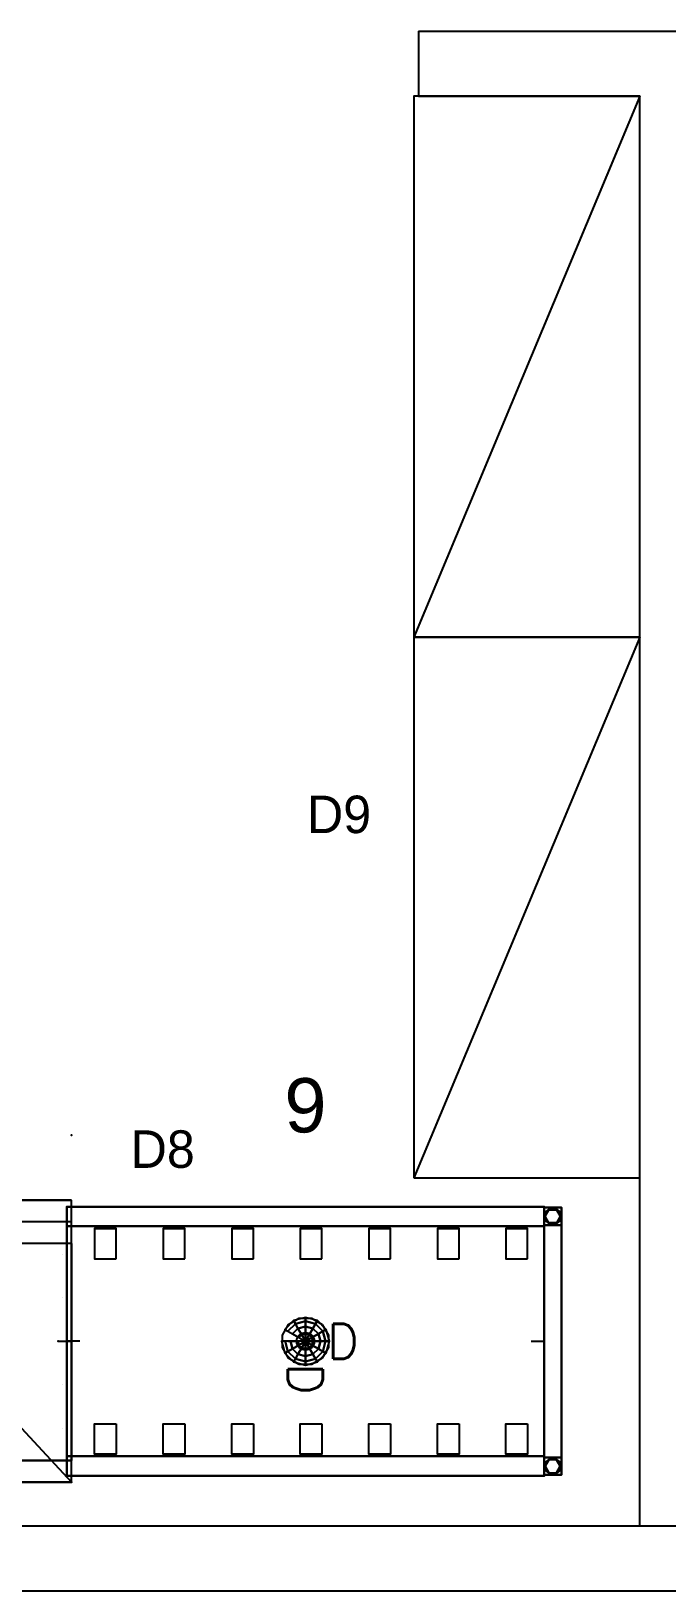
# Model space of a CAD drawing. Header units: millimetres. Extents: x 38967 to 51721, y 49836 to 53207.
# Drawn here: x 41259.1 to 41405.6, y 52326.2 to 52685.6 of the extents above; entities that cross this region are included whole.
import ezdxf
from ezdxf.enums import TextEntityAlignment as Align

# ---------------------------------------------------------------- set-up
doc = ezdxf.new("R2010")
doc.units = ezdxf.units.MM
doc.header["$LTSCALE"] = 5
doc.linetypes.add('TRATTEGGIATA', pattern=[0.75, 0.5, -0.25])
for name, color, linetype in [('200-EquipBlack-3d', 250, 'Continuous'), ('200-EquipBorder-2d', 9, 'Continuous'), ('200-EquipID-2d', 7, 'Continuous'), ('200-EquipInternal-2d', 252, 'Continuous'), ('200-EquipRemBorder-3d', 7, 'Continuous'), ('200-EquipSteel-3d', 9, 'Continuous'), ('250-Cwater-2d', 160, 'Continuous'), ('250-Drain-2D', 140, 'Continuous'), ('250-ele-2d', 20, 'Continuous'), ('250-Hwater-2d', 200, 'Continuous')]:
    doc.layers.add(name, color=color, linetype=linetype)
doc.layers.add('200-InsPoint-3D', color=3, linetype='Continuous', plot=False)
doc.styles.add('Arial', font='arial.ttf')
doc.styles.add('ROMANS', font='micross.ttf')
doc.styles.add('SIMPLEX', font='simplex')
doc.styles.add('TAKSİM', font='GOTHIC.TTF', dxfattribs={"height": 20})

# ---------------------------------------------------------------- blocks, each defined once
blk = doc.blocks.new('DCON')
at = {"layer": '250-Drain-2D'}
for p, q in [((0, 40.6), (0, 20.3)), ((-40.6, 0), (-20.3, 0)), ((20.3, 0), (40.6, 0)), ((0, -20.3), (0, -40.6))]:
    blk.add_line(p, q, dxfattribs=at)
for radius in [20.3, 1]:
    blk.add_circle((0, 0), radius, dxfattribs=at)
blk.add_point((0, 0), dxfattribs=at)
at = {"layer": '250-Drain-2D', "style": 'SIMPLEX', "flags": 8}
blk.add_attdef('D', (50, -40.6), '', height=81, dxfattribs=at)
blk = doc.blocks.new('ECON')
at = {"layer": '250-ele-2d'}
for p, q in [((0, 40.6), (0, 20.3)), ((-40.6, 0), (-20.3, 0)), ((20.3, 0), (40.6, 0)), ((0, -20.3), (0, -40.6))]:
    blk.add_line(p, q, dxfattribs=at)
for radius in [20.3, 1]:
    blk.add_circle((0, 0), radius, dxfattribs=at)
blk.add_point((0, 0), dxfattribs=at)
at = {"layer": '250-ele-2d', "style": 'SIMPLEX', "flags": 8}
blk.add_attdef('E', (50, -40.6), '', height=81, dxfattribs=at)
blk = doc.blocks.new('CCON')
at = {"layer": '250-Cwater-2d'}
for p, q in [((0, 40.6), (0, 20.3)), ((-40.6, 0), (-20.3, 0)), ((20.3, 0), (40.6, 0)), ((0, -20.3), (0, -40.6))]:
    blk.add_line(p, q, dxfattribs=at)
for radius in [20.3, 1]:
    blk.add_circle((0, 0), radius, dxfattribs=at)
blk.add_point((0, 0), dxfattribs=at)
at = {"layer": '250-Cwater-2d', "style": 'SIMPLEX', "flags": 8}
blk.add_attdef('CW', (56.5, -40.6), '', height=81, dxfattribs=at)
blk = doc.blocks.new('HCON')
at = {"layer": '250-Hwater-2d'}
for p, q in [((0, 40.6), (0, 20.3)), ((-40.6, 0), (-20.3, 0)), ((20.3, 0), (40.6, 0)), ((0, -20.3), (0, -40.6))]:
    blk.add_line(p, q, dxfattribs=at)
for radius in [20.3, 1]:
    blk.add_circle((0, 0), radius, dxfattribs=at)
blk.add_point((0, 0), dxfattribs=at)
at = {"layer": '250-Hwater-2d', "style": 'SIMPLEX', "flags": 8}
blk.add_attdef('HW', (50, -40.6), '', height=81, dxfattribs=at)
blk = doc.blocks.new('NERT10ERCB')
at = {"layer": '200-EquipBorder-2d'}
for p, q in [((5503.6, -7816.1), (4903.6, -7816.1)), ((4903.6, -7816.1), (4903.6, -8466.1)), ((7053.6, -7816.1), (5503.6, -7816.1)), ((5503.6, -7816.1), (5503.6, -8611.1)), ((7053.6, -8611.1), (7053.6, -7816.1)), ((5503.6, -8466.1), (4903.6, -8466.1)), ((5503.6, -8611.1), (7053.6, -8611.1))]:
    blk.add_line(p, q, dxfattribs=at)
at = {"layer": '200-EquipInternal-2d'}
for p, q in [((5174, -8109), (4903.6, -7816.1)), ((7053.6, -8466.1), (5503.6, -7816.1)), ((5783.6, -7964.1), (5783.6, -8247.1)), ((4933.6, -8141.1), (4903.6, -8141.1)), ((5533.6, -8141.1), (5503.6, -8141.1)), ((7053.6, -8141.1), (7023.6, -8141.1)), ((5503.6, -8466.1), (5317.8, -8264.8)), ((7053.6, -8466.1), (5503.6, -8466.1)), ((7053.6, -8544.1), (5503.6, -8544.1)), ((5603.5, -8635.1), (5603.5, -8611.1)), ((6953.6, -8611.1), (6953.6, -8635.1)), ((6913.6, -8675.1), (5643.5, -8675.1))]:
    blk.add_line(p, q, dxfattribs=at)
at = {"layer": '200-EquipInternal-2d', "linetype": 'TRATTEGGIATA'}
blk.add_line((6816.2, -8152), (6603.8, -8152), dxfattribs=at)
at = {"layer": '200-EquipInternal-2d'}
for points in [[(5567.6, -7903.6), (5533.6, -7903.6), (5533.6, -8378.6), (5567.6, -8378.6)], [(7023.6, -7903.6), (6989.6, -7903.6), (6989.6, -8378.6), (7023.6, -8378.6)], [(5683.6, -8247.1), (6083.6, -8247.1), (6083.6, -7964.1), (5683.6, -7964.1)], [(6516.1, -8152), (6603.8, -8107), (6603.8, -8197.1)]]:
    blk.add_lwpolyline(points, close=True, dxfattribs=at)
blk.add_circle((5296.6, -8140.1), 126.5, dxfattribs=at)
for centre, start, end in [((5643.5, -8635.1), 180, 270), ((6913.6, -8635.1), 270, 0)]:
    blk.add_arc(centre, 40, start, end, dxfattribs=at)
at = {"layer": '200-EquipRemBorder-3d', "extrusion": (0, -1, 0)}
for p, q in [((6690.7, -8616.1, 424.6), (6690.7, -8616.1, 534.6)), ((6710.7, -8616.1, 554.6), (6920.7, -8616.1, 554.6)), ((6920.7, -8616.1, 404.6), (6710.7, -8616.1, 404.6)), ((6940.7, -8616.1, 534.6), (6940.7, -8616.1, 424.6))]:
    blk.add_line(p, q, dxfattribs=at)
at = {"layer": '200-EquipRemBorder-3d', "extrusion": (1, 2e-16, 0), "elevation": 5658.6}
blk.add_lwpolyline([(-8616.1, 950), (-8636.1, 950), (-8646.1, 925)], dxfattribs=at)
at = {"layer": '200-EquipRemBorder-3d'}
for points in [[(4923.6, -7941.1, 810), (4923.6, -7941.1, 1200)], [(7033.6, -7941.1, 810), (7033.6, -7941.1, 1200)], [(4923.6, -8041.1, 810), (4923.6, -8041.1, 1200)], [(7033.6, -8041.1, 810), (7033.6, -8041.1, 1200)], [(4923.6, -8141.1, 810), (4923.6, -8141.1, 1200)], [(7033.6, -8141.1, 810), (7033.6, -8141.1, 1200)], [(4923.6, -8241.1, 810), (4923.6, -8241.1, 1200)], [(7033.6, -8241.1, 810), (7033.6, -8241.1, 1200)], [(4923.6, -8341.1, 810), (4923.6, -8341.1, 1200)], [(7033.6, -8341.1, 810), (7033.6, -8341.1, 1200)]]:
    blk.add_polyline3d(points, dxfattribs=at)
at = {"layer": '200-EquipRemBorder-3d', "extrusion": (0, -1, 0)}
for centre, start, end in [((6710.7, 534.6, 8616.1), 90, 180), ((6710.7, 424.6, 8616.1), 180, 270), ((6920.7, 424.6, 8616.1), 270, 0), ((6920.7, 534.6, 8616.1), 0, 90)]:
    blk.add_arc(centre, 20, start, end, dxfattribs=at)
at = {"layer": '200-EquipRemBorder-3d', "invisible_edges": 15}
for points in [[(4923.6, -7866.1, 810), (4923.6, -7866.1, 1325), (4923.6, -8416.1, 1325), (4923.6, -8416.1, 810)], [(7033.6, -7866.1, 810), (7033.6, -7866.1, 1325), (7033.6, -8416.1, 1325), (7033.6, -8416.1, 810)]]:
    blk.add_3dface(points, dxfattribs=at)
at = {"layer": '200-EquipSteel-3d'}
for p, q in [((4903.6, -7866.1, 1450), (5503.6, -7866.1, 1450)), ((4903.6, -8366.1, 1450), (4903.6, -7866.1, 1450)), ((5503.6, -7866.1, 1450), (7053.6, -7866.1, 1450)), ((5503.6, -8366.1, 1450), (5503.6, -7866.1, 1450)), ((5503.6, -8366.1, 1450), (5503.6, -7866.1, 1450)), ((7053.6, -8366.1, 1450), (7053.6, -7866.1, 1450)), ((4903.6, -8366.1, 1450), (5503.6, -8366.1, 1450)), ((5503.6, -8366.1, 1450), (7053.6, -8366.1, 1450))]:
    blk.add_line(p, q, dxfattribs=at)
for points, elevation in [([(5503.6, -7816.1), (7053.6, -7816.1), (7053.6, -8616.1), (5503.6, -8616.1)], 200), ([(5683.6, -8226.1), (6083.6, -8226.1), (6083.6, -7946.1), (5683.6, -7946.1)], 1640), ([(5257.7, -8025.2), (5192.7, -8090.2), (5192.7, -8182), (5257.7, -8247), (5349.5, -8247), (5414.5, -8182), (5414.5, -8090.2), (5349.5, -8025.2)], 1640)]:
    blk.add_lwpolyline(points, close=True, dxfattribs=dict(at, elevation=elevation))
for points in [[(5593.3, -7864.2), (5571.7, -7885.8), (5571.7, -7916.4), (5593.3, -7938.1), (5623.9, -7938.1), (5645.6, -7916.4), (5645.6, -7885.8), (5623.9, -7864.2)], [(6933.3, -7864.2), (6911.7, -7885.8), (6911.7, -7916.4), (6933.3, -7938.1), (6963.9, -7938.1), (6985.6, -7916.4), (6985.6, -7885.8), (6963.9, -7864.2)], [(5593.3, -8509.2), (5571.7, -8530.8), (5571.7, -8561.4), (5593.3, -8583.1), (5623.9, -8583.1), (5645.6, -8561.4), (5645.6, -8530.8), (5623.9, -8509.2)], [(6933.3, -8509.2), (6911.7, -8530.8), (6911.7, -8561.4), (6933.3, -8583.1), (6963.9, -8583.1), (6985.6, -8561.4), (6985.6, -8530.8), (6963.9, -8509.2)]]:
    blk.add_lwpolyline(points, close=True, dxfattribs=at)
for points in [[(4903.6, -7816.1, 750), (5503.6, -7816.1, 750), (5503.6, -7816.1, 1450), (4903.6, -7816.1, 1450)], [(4903.6, -8466.1, 1450), (5503.6, -8466.1, 1450), (5503.6, -7816.1, 1450), (4903.6, -7816.1, 1450)], [(5503.6, -7816.1, 750), (7053.6, -7816.1, 750), (7053.6, -7816.1, 1450), (5503.6, -7816.1, 1450)], [(5503.6, -8616.1, 1450), (7053.6, -8616.1, 1450), (7053.6, -7816.1, 1450), (5503.6, -7816.1, 1450)], [(4903.6, -8416.1, 810), (5503.6, -8416.1, 810), (5503.6, -7866.1, 810), (4903.6, -7866.1, 810)], [(4903.6, -8366.1, 1640), (5503.6, -8366.1, 1640), (5503.6, -7866.1, 1640), (4903.6, -7866.1, 1640)], [(5503.6, -7866.1, 810), (7053.6, -7866.1, 810), (7053.6, -7866.1, 1325), (5503.6, -7866.1, 1325)], [(5503.6, -8416.1, 810), (7053.6, -8416.1, 810), (7053.6, -7866.1, 810), (5503.6, -7866.1, 810)], [(5503.6, -8366.1, 1640), (7053.6, -8366.1, 1640), (7053.6, -7866.1, 1640), (5503.6, -7866.1, 1640)], [(5683.6, -8226.1, 1720), (6083.6, -8226.1, 1720), (6083.6, -7946.1, 1720), (5683.6, -7946.1, 1720)], [(5503.6, -8416.1, 810), (7053.6, -8416.1, 810), (7053.6, -8416.1, 1325), (5503.6, -8416.1, 1325)], [(4903.6, -8466.1, 750), (5503.6, -8466.1, 750), (5503.6, -8466.1, 1450), (4903.6, -8466.1, 1450)], [(5503.6, -8616.1, 750), (7053.6, -8616.1, 750), (7053.6, -8616.1, 1450), (5503.6, -8616.1, 1450)]]:
    blk.add_3dface(points, dxfattribs=at)
at = {"layer": '200-InsPoint-3D'}
for p in [(4903.6, -7816.1), (7053.6, -7816.1), (4903.6, -8141.1), (4933.6, -8141.1), (7023.6, -8141.1), (7053.6, -8141.1), (4903.6, -8616.1), (7053.6, -8611.1)]:
    blk.add_point(p, dxfattribs=at)
at = {"layer": '250-Cwater-2d'}
blk.add_blockref('CCON', (5781.5, -8258.7), dxfattribs=at).add_auto_attribs({'CW': 'CW'})
at = {"layer": '250-Drain-2D'}
blk.add_blockref('DCON', (5951.5, -8146.2), dxfattribs=at).add_auto_attribs({'D': 'D'})
at = {"layer": '250-ele-2d'}
blk.add_blockref('ECON', (5639, -8423.4), dxfattribs=at).add_auto_attribs({'E': 'E'})
at = {"layer": '250-Hwater-2d'}
blk.add_blockref('HCON', (5781.5, -8412.2), dxfattribs=at).add_auto_attribs({'HW': 'HW'})
at = {"layer": '200-InsPoint-3D', "flags": 9}
blk.add_attdef('DISTANG', (0, 0), '', height=1, dxfattribs=at)
blk = doc.blocks.new('HSRC11SR')
at = {"layer": '200-EquipBlack-3d', "extrusion": (-1e-16, -1, 0), "elevation": -260}
for points in [[(101.5, 876.7), (114, 855), (101.5, 833.3), (76.5, 833.3), (64, 855), (76.5, 876.7)], [(259.5, 876.7), (272, 855), (259.5, 833.3), (234.5, 833.3), (222, 855), (234.5, 876.7)], [(417.5, 876.7), (430, 855), (417.5, 833.3), (392.5, 833.3), (380, 855), (392.5, 876.7)], [(575.5, 876.7), (588, 855), (575.5, 833.3), (550.5, 833.3), (538, 855), (550.5, 876.7)], [(733.5, 876.7), (746, 855), (733.5, 833.3), (708.5, 833.3), (696, 855), (708.5, 876.7)], [(891.5, 876.7), (904, 855), (891.5, 833.3), (866.5, 833.3), (854, 855), (866.5, 876.7)], [(1049.5, 876.7), (1062, 855), (1049.5, 833.3), (1024.5, 833.3), (1012, 855), (1024.5, 876.7)]]:
    blk.add_lwpolyline(points, close=True, dxfattribs=at)
at = {"layer": '200-EquipBlack-3d', "extrusion": (1e-16, 1, 0), "elevation": -260}
for points in [[(-101.5, 876.7), (-114, 855), (-101.5, 833.3), (-76.5, 833.3), (-64, 855), (-76.5, 876.7)], [(-259.5, 876.7), (-272, 855), (-259.5, 833.3), (-234.5, 833.3), (-222, 855), (-234.5, 876.7)], [(-417.5, 876.7), (-430, 855), (-417.5, 833.3), (-392.5, 833.3), (-380, 855), (-392.5, 876.7)], [(-575.5, 876.7), (-588, 855), (-575.5, 833.3), (-550.5, 833.3), (-538, 855), (-550.5, 876.7)], [(-733.5, 876.7), (-746, 855), (-733.5, 833.3), (-708.5, 833.3), (-696, 855), (-708.5, 876.7)], [(-891.5, 876.7), (-904, 855), (-891.5, 833.3), (-866.5, 833.3), (-854, 855), (-866.5, 876.7)], [(-1049.5, 876.7), (-1062, 855), (-1049.5, 833.3), (-1024.5, 833.3), (-1012, 855), (-1024.5, 876.7)]]:
    blk.add_lwpolyline(points, close=True, dxfattribs=at)
at = {"layer": '200-EquipBlack-3d', "invisible_edges": 15}
for points in [[(64, 190, 855), (76.5, 190, 876.7), (101.5, 190, 876.7), (114, 190, 855)], [(114, 190, 855), (101.5, 190, 833.3), (76.5, 190, 833.3), (64, 190, 855)], [(222, 190, 855), (234.5, 190, 876.7), (259.5, 190, 876.7), (272, 190, 855)], [(272, 190, 855), (259.5, 190, 833.3), (234.5, 190, 833.3), (222, 190, 855)], [(380, 190, 855), (392.5, 190, 876.7), (417.5, 190, 876.7), (430, 190, 855)], [(430, 190, 855), (417.5, 190, 833.3), (392.5, 190, 833.3), (380, 190, 855)], [(538, 190, 855), (550.5, 190, 876.7), (575.5, 190, 876.7), (588, 190, 855)], [(588, 190, 855), (575.5, 190, 833.3), (550.5, 190, 833.3), (538, 190, 855)], [(696, 190, 855), (708.5, 190, 876.7), (733.5, 190, 876.7), (746, 190, 855)], [(746, 190, 855), (733.5, 190, 833.3), (708.5, 190, 833.3), (696, 190, 855)], [(854, 190, 855), (866.5, 190, 876.7), (891.5, 190, 876.7), (904, 190, 855)], [(904, 190, 855), (891.5, 190, 833.3), (866.5, 190, 833.3), (854, 190, 855)], [(1012, 190, 855), (1024.5, 190, 876.7), (1049.5, 190, 876.7), (1062, 190, 855)], [(1062, 190, 855), (1049.5, 190, 833.3), (1024.5, 190, 833.3), (1012, 190, 855)], [(114, -190, 855), (101.5, -190, 833.3), (76.5, -190, 833.3), (64, -190, 855)], [(64, -190, 855), (76.5, -190, 876.7), (101.5, -190, 876.7), (114, -190, 855)], [(272, -190, 855), (259.5, -190, 833.3), (234.5, -190, 833.3), (222, -190, 855)], [(222, -190, 855), (234.5, -190, 876.7), (259.5, -190, 876.7), (272, -190, 855)], [(430, -190, 855), (417.5, -190, 833.3), (392.5, -190, 833.3), (380, -190, 855)], [(380, -190, 855), (392.5, -190, 876.7), (417.5, -190, 876.7), (430, -190, 855)], [(588, -190, 855), (575.5, -190, 833.3), (550.5, -190, 833.3), (538, -190, 855)], [(538, -190, 855), (550.5, -190, 876.7), (575.5, -190, 876.7), (588, -190, 855)], [(746, -190, 855), (733.5, -190, 833.3), (708.5, -190, 833.3), (696, -190, 855)], [(696, -190, 855), (708.5, -190, 876.7), (733.5, -190, 876.7), (746, -190, 855)], [(904, -190, 855), (891.5, -190, 833.3), (866.5, -190, 833.3), (854, -190, 855)], [(854, -190, 855), (866.5, -190, 876.7), (891.5, -190, 876.7), (904, -190, 855)], [(1062, -190, 855), (1049.5, -190, 833.3), (1024.5, -190, 833.3), (1012, -190, 855)], [(1012, -190, 855), (1024.5, -190, 876.7), (1049.5, -190, 876.7), (1062, -190, 855)]]:
    blk.add_3dface(points, dxfattribs=at)
at = {"layer": '200-EquipBorder-2d'}
blk.add_lwpolyline([(1100, -310), (0, -310), (0, 310), (1100, 310)], close=True, dxfattribs=at)
at = {"layer": '200-EquipInternal-2d'}
for p, q in [((1100, 265), (0, 265)), ((30, 0), (0, 0)), ((1070, 0), (1100, 0)), ((1100, -265), (0, -265))]:
    blk.add_line(p, q, dxfattribs=at)
for points in [[(114, 190), (114, 260), (64, 260), (64, 190)], [(272, 190), (272, 260), (222, 260), (222, 190)], [(430, 190), (430, 260), (380, 260), (380, 190)], [(588, 190), (588, 260), (538, 260), (538, 190)], [(746, 190), (746, 260), (696, 260), (696, 190)], [(904, 190), (904, 260), (854, 260), (854, 190)], [(1062, 190), (1062, 260), (1012, 260), (1012, 190)], [(535.8, -53.2), (511.1, -38.9), (496.8, -14.2), (496.8, 14.3), (511.1, 38.9), (535.8, 53.2), (564.2, 53.2), (588.9, 38.9), (603.2, 14.3), (603.2, -14.2), (588.9, -38.9), (564.2, -53.2)], [(114, -190), (114, -260), (64, -260), (64, -190)], [(272, -190), (272, -260), (222, -260), (222, -190)], [(430, -190), (430, -260), (380, -260), (380, -190)], [(588, -190), (588, -260), (538, -260), (538, -190)], [(746, -190), (746, -260), (696, -260), (696, -190)], [(904, -190), (904, -260), (854, -260), (854, -190)], [(1062, -190), (1062, -260), (1012, -260), (1012, -190)]]:
    blk.add_lwpolyline(points, close=True, dxfattribs=at)
at = {"layer": '200-EquipSteel-3d', "elevation": 20}
for points in [[(1114.1, 269.8), (1104.5, 276.8), (1100.9, 288), (1104.5, 299.2), (1114.1, 306.2), (1125.9, 306.2), (1135.5, 299.2), (1139.1, 288), (1135.5, 276.8), (1125.9, 269.8)], [(1114.1, -269.8), (1104.5, -276.8), (1100.9, -288), (1104.5, -299.2), (1114.1, -306.2), (1125.9, -306.2), (1135.5, -299.2), (1139.1, -288), (1135.5, -276.8), (1125.9, -269.8)]]:
    blk.add_lwpolyline(points, close=True, dxfattribs=at)
at = {"layer": '200-EquipSteel-3d'}
for points in [[(1111.3, 273), (1102.7, 288), (1111.3, 303), (1128.7, 303), (1137.3, 288), (1128.7, 273)], [(1111.3, -273), (1102.7, -288), (1111.3, -303), (1128.7, -303), (1137.3, -288), (1128.7, -273)]]:
    blk.add_lwpolyline(points, close=True, dxfattribs=at)
for points in [[(0, 310, 850), (0, 310, 910), (1100, 310, 910), (1100, 310, 850)], [(1100, 310, 910), (0, 310, 910), (0, 265, 910), (1100, 265, 910)], [(0, 265, 800), (0, 265, 910), (1100, 265, 910), (1100, 265, 800)], [(0, 265, 800), (0, -265, 800), (0, -265, 830), (0, 265, 830)], [(1100, 265, 800), (1100, -265, 800), (1100, -265, 830), (1100, 265, 830)], [(0, -265, 800), (0, -265, 910), (1100, -265, 910), (1100, -265, 800)], [(1100, -265, 910), (0, -265, 910), (0, -310, 910), (1100, -310, 910)], [(0, -310, 850), (0, -310, 910), (1100, -310, 910), (1100, -310, 850)]]:
    blk.add_3dface(points, dxfattribs=at)
for points, invisible_edges in [([(490, -60, 799.8), (490, 60, 799.8), (0, 265, 800), (0, -265, 800)], 11), ([(610, 60, 799.8), (1100, 265, 800), (0, 265, 800), (490, 60, 799.8)], 13), ([(1100, -265, 800), (1100, 265, 800), (610, 60, 799.8), (610, -60, 799.8)], 14), ([(490, 60, 799.8), (522.5, 47.7, 799.8), (502.3, 27.5, 799.8), (490, 60, 799.8)], 15), ([(502.3, 27.5, 799.8), (494.9, 0, 799.8), (490, 0, 799.8), (490, 60, 799.8)], 15), ([(522.5, 47.7, 799.8), (490, 60, 799.8), (550, 60, 799.8), (550, 55.1, 799.8)], 15), ([(577.5, 47.7, 799.8), (550, 55.1, 799.8), (550, 60, 799.8), (610, 60, 799.8)], 15), ([(610, 60, 799.8), (597.7, 27.5, 799.8), (577.5, 47.7, 799.8), (610, 60, 799.8)], 15), ([(597.7, 27.5, 799.8), (610, 60, 799.8), (610, 0, 799.8), (605.1, 0, 799.8)], 15), ([(502.3, -27.5, 799.8), (494.9, 0, 799.8), (490, 0, 799.8), (490, -60, 799.8)], 15), ([(597.7, -27.5, 799.8), (605.1, 0, 799.8), (610, 0, 799.8), (610, -60, 799.8)], 15), ([(490, -60, 799.8), (522.5, -47.7, 799.8), (502.3, -27.5, 799.8), (490, -60, 799.8)], 15), ([(610, -60, 799.8), (577.5, -47.7, 799.8), (597.7, -27.5, 799.8), (610, -60, 799.8)], 15), ([(490, -60, 799.8), (0, -265, 800), (1100, -265, 800), (610, -60, 799.8)], 13), ([(522.5, -47.7, 799.8), (490, -60, 799.8), (550, -60, 799.8), (550, -55.1, 799.8)], 15), ([(577.5, -47.7, 799.8), (550, -55.1, 799.8), (550, -60, 799.8), (610, -60, 799.8)], 15)]:
    blk.add_3dface(points, dxfattribs=dict(at, invisible_edges=invisible_edges))
at = {"layer": '200-InsPoint-3D'}
for p in [(0, 310), (1100, 310), (0, 0), (1100, 0), (0, -310), (1100, -310)]:
    blk.add_point(p, dxfattribs=at)
at = {"layer": '250-Drain-2D'}
blk.add_blockref('DCON', (550, 0), dxfattribs=at).add_auto_attribs({'D': 'D'})
at = {"layer": '200-InsPoint-3D', "flags": 9}
blk.add_attdef('DISTANG', (0, 0), '', height=1, dxfattribs=at)
at = {"layer": '200-EquipSteel-3d'}
mesh = blk.add_polymesh((6, 3), dxfattribs=at)
for k, corner in enumerate([(1140, 308, 880), (1140, 308, 80), (1140, 308, 80), (1100, 308, 880), (1100, 308, 80), (1100, 308, 80), (1100, 268, 880), (1100, 268, 80), (1100, 308, 80), (1140, 268, 880), (1140, 268, 80), (1140, 308, 80), (1140, 268, 880), (1140, 268, 880), (1140, 308, 880), (1100, 268, 880), (1100, 268, 880), (1100, 308, 880)]):
    mesh.set_mesh_vertex(divmod(k, 3), corner)
mesh = blk.add_polymesh((6, 3), dxfattribs=at)
for k, corner in enumerate([(1100, 268, 300), (1100, 268, 260), (1100, 268, 260), (1100, -268, 300), (1100, -268, 260), (1100, -268, 260), (1140, -268, 300), (1140, -268, 260), (1100, -268, 260), (1140, 268, 300), (1140, 268, 260), (1100, 268, 260), (1140, 268, 300), (1140, 268, 300), (1100, 268, 300), (1140, -268, 300), (1140, -268, 300), (1100, -268, 300)]):
    mesh.set_mesh_vertex(divmod(k, 3), corner)
mesh = blk.add_polymesh((12, 5), dxfattribs=dict(at, m_close=True))
for k, corner in enumerate([(550, 0, 782), (532.9, 0, 783.1), (515.6, 0, 786.5), (503.5, 0, 790.9), (494.9, 0, 799.8), (550, 0, 782), (535.1, -8.6, 783.1), (520.2, -17.2, 786.5), (509.7, -23.3, 790.9), (502.3, -27.5, 799.8), (550, 0, 782), (541.4, -14.9, 783.1), (532.8, -29.8, 786.5), (526.7, -40.3, 790.9), (522.5, -47.7, 799.8), (550, 0, 782), (550, -17.1, 783.1), (550, -34.4, 786.5), (550, -46.5, 790.9), (550, -55.1, 799.8), (550, 0, 782), (558.6, -14.9, 783.1), (567.2, -29.8, 786.5), (573.3, -40.3, 790.9), (577.5, -47.7, 799.8), (550, 0, 782), (564.9, -8.6, 783.1), (579.8, -17.2, 786.5), (590.3, -23.3, 790.9), (597.7, -27.5, 799.8), (550, 0, 782), (567.1, 0, 783.1), (584.4, 0, 786.5), (596.5, 0, 790.9), (605.1, 0, 799.8), (550, 0, 782), (564.9, 8.6, 783.1), (579.8, 17.2, 786.5), (590.3, 23.3, 790.9), (597.7, 27.5, 799.8), (550, 0, 782), (558.6, 14.9, 783.1), (567.2, 29.8, 786.5), (573.3, 40.3, 790.9), (577.5, 47.7, 799.8), (550, 0, 782), (550, 17.1, 783.1), (550, 34.4, 786.5), (550, 46.5, 790.9), (550, 55.1, 799.8), (550, 0, 782), (541.4, 14.9, 783.1), (532.8, 29.8, 786.5), (526.7, 40.3, 790.9), (522.5, 47.7, 799.8), (550, 0, 782), (535.1, 8.6, 783.1), (520.2, 17.2, 786.5), (509.7, 23.3, 790.9), (502.3, 27.5, 799.8)]):
    mesh.set_mesh_vertex(divmod(k, 5), corner)
mesh = blk.add_polymesh((6, 3), dxfattribs=at)
for k, corner in enumerate([(1140, -308, 880), (1140, -308, 80), (1140, -308, 80), (1100, -308, 880), (1100, -308, 80), (1100, -308, 80), (1100, -268, 880), (1100, -268, 80), (1100, -308, 80), (1140, -268, 880), (1140, -268, 80), (1140, -308, 80), (1140, -268, 880), (1140, -268, 880), (1140, -308, 880), (1100, -268, 880), (1100, -268, 880), (1100, -308, 880)]):
    mesh.set_mesh_vertex(divmod(k, 3), corner)
blk = doc.blocks.new('attrib')
at = {"layer": '200-EquipID-2d', "style": 'Arial'}
blk.add_attdef('POS', text='', height=2.5, dxfattribs=at).set_placement((0, 0, -1), align=Align.MIDDLE)
at = {"layer": '200-EquipID-2d', "style": 'ROMANS', "flags": 1}
for tag, p in [('ZONA', (0, -4.905, -2)), ('EQUIPMENTDATA', (0, -7.89, -2)), ('LONGDESCR', (0, -11.302, -2)), ('EQUIPMENTCONN', (0, -14.714, -2)), ('ACCESSORYDATA', (0, -18.552, -2)), ('ACCESSORYCONN', (0, -21.857, -2))]:
    blk.add_attdef(tag, text='', height=2.5, dxfattribs=at).set_placement(p, align=Align.CENTER)

msp = doc.modelspace()

# ---------------------------------------------------------------- linework, layer by layer
for p, q in [((41348.4, 52685.64), (41348.4, 52670.64)), ((41348.4, 52685.64), (41414.38, 52685.64)), ((41348.4, 52670.64), (41399.38, 52670.64)), ((41399.38, 52341.23), (41399.38, 52670.64)), ((40968.69, 52341.23), (41414.38, 52341.23)), ((40968.4, 52326.23), (41414.38, 52326.23))]:
    msp.add_line(p, q)
at = {"layer": '200-EquipID-2d'}
for p, q in [((41399.38, 52670.64), (41347.35, 52546.01)), ((41399.38, 52546.01), (41347.35, 52421.37))]:
    msp.add_line(p, q, dxfattribs=at)
for points in [[(41347.35, 52546.01), (41399.38, 52546.01), (41399.38, 52670.64), (41347.35, 52670.64)], [(41347.35, 52421.37), (41399.38, 52421.37), (41399.38, 52546.01), (41347.35, 52546.01)]]:
    msp.add_lwpolyline(points, close=True, dxfattribs=at)

# ---------------------------------------------------------------- block references
at = {"xscale": 0.1000000000058208, "yscale": 0.1000000000058208, "zscale": 0.1, "rotation": 180}
msp.add_blockref('NERT10ERCB', (41758.76, 51569.62), dxfattribs=at)
at = {"xscale": 0.09999999999854481, "yscale": 0.09999999999854481, "zscale": 0.1}
msp.add_blockref('HSRC11SR', (41267.35, 52383.73), dxfattribs=at)
at = {"xscale": 0.09999999999854481, "yscale": 0.09999999999854481, "zscale": 0.0999999999999091, "rotation": 270}
msp.add_blockref('DCON', (41322.35, 52383.73), dxfattribs=at).add_auto_attribs({'D': 'D'})
at = {"layer": '200-EquipID-2d'}
ref = msp.add_blockref('attrib', (41322.35, 52438.12), dxfattribs=dict(at, xscale=5, yscale=5, zscale=5))
ref.add_attrib('POS', '9', dxfattribs={"color": 1, "height": 12.5, "style": 'Arial'}).set_placement((41322.35, 52438.12, -5), align=Align.MIDDLE)

# ---------------------------------------------------------------- texts
at = {"style": 'TAKSİM'}
for s, p in [('D9', (41330.1, 52500.84)), ('D8', (41289.46, 52423.7))]:
    msp.add_text(s, height=8.64, dxfattribs=at).set_placement(p, align=Align.CENTER)

doc.saveas('drawing.dxf')
